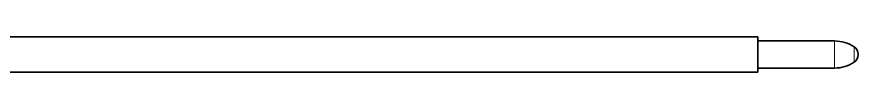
# Model space of a CAD drawing. Extents: x 386 to 1062, y 188 to 634.
# Drawn here: x 457.7 to 528.8, y 421.2 to 424.2 of the extents above; entities that cross this region are included whole.
import ezdxf

# ---------------------------------------------------------------- set-up
doc = ezdxf.new("R2010")
doc.units = 0

msp = doc.modelspace()

# ---------------------------------------------------------------- linework, layer by layer
at = {"color": 7, "lineweight": 35}
for p, q in [((520.328, 424.245), (424.828, 424.245)), ((520.328, 421.245), (424.828, 421.245))]:
    msp.add_line(p, q, dxfattribs=at)
at = {"color": 7, "lineweight": 35, "ltscale": 0.0375}
for p, q in [((520.328, 424.245), (520.328, 422.745)), ((520.328, 422.745), (520.328, 421.245))]:
    msp.add_line(p, q, dxfattribs=at)
at = {"color": 7, "lineweight": 35, "ltscale": 0.1625}
for p, q in [((526.828, 423.895), (520.328, 423.895)), ((526.828, 421.595), (520.328, 421.595))]:
    msp.add_line(p, q, dxfattribs=at)
at = {"color": 7, "lineweight": 13, "ltscale": 0.05398}
msp.add_line((526.828, 423.895), (526.828, 421.736), dxfattribs=at)
at = {"color": 7, "lineweight": 13, "ltscale": 0.030511}
msp.add_line((528.48, 423.395), (528.48, 422.175), dxfattribs=at)
at = {"color": 7, "lineweight": 13, "ltscale": 0.001989}
msp.add_line((528.48, 422.175), (528.48, 422.095), dxfattribs=at)
at = {"color": 7, "lineweight": 13, "ltscale": 0.003519}
msp.add_line((526.828, 421.736), (526.828, 421.595), dxfattribs=at)
at = {"color": 7, "lineweight": 35}
for centre, radius, start, end in [((526.828, 420.916), 2.979, 56.32246, 90), ((528.047, 422.745), 0.781, 0, 56.32246), ((526.828, 424.574), 2.979, 270, 303.67754), ((528.047, 422.745), 0.781, 303.67754, 360)]:
    msp.add_arc(centre, radius, start, end, dxfattribs=at)

doc.saveas('drawing.dxf')
